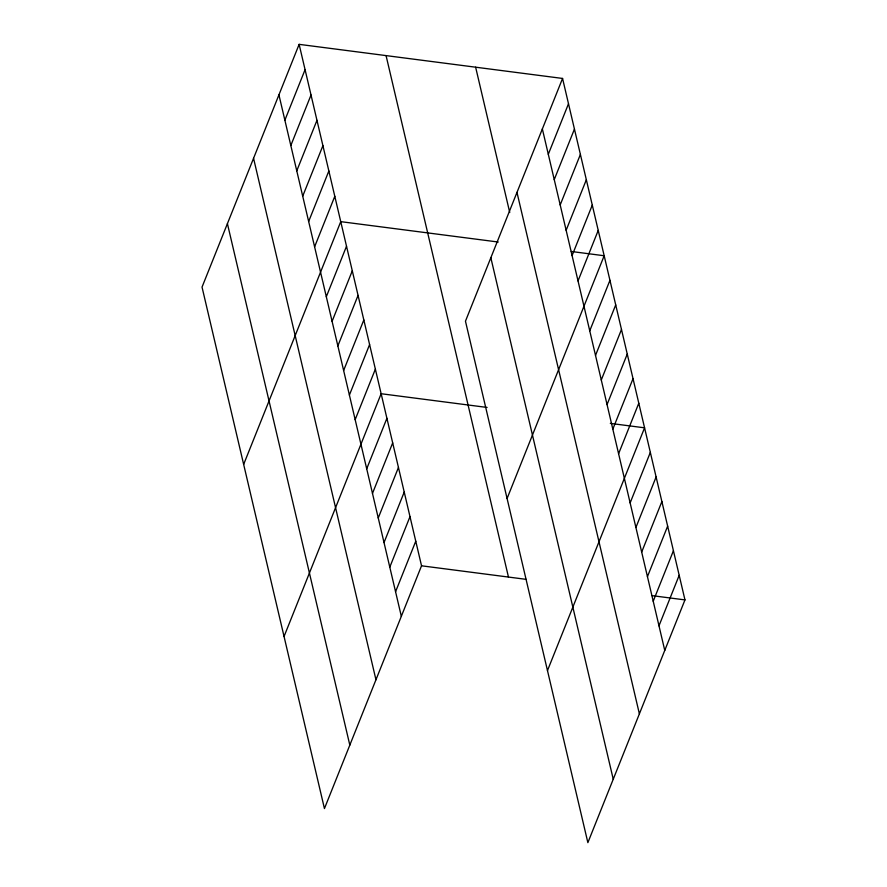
<?xml version="1.0" encoding="UTF-8"?>
<svg xmlns="http://www.w3.org/2000/svg" width="887" height="887" viewBox="0 0 887 887"><rect width="100%" height="100%" fill="white"/><g stroke="black" fill="none" stroke-linecap="round" stroke-linejoin="round"><path stroke-width="1.33" d="M299.13 44.35L202.036 287.1L324.442 808.556L421.536 565.806L299.13 44.35L562.558 78.444L684.964 599.9L587.87 842.65L465.464 321.194L562.558 78.444M284.871 120.188L305.073 69.674M290.825 145.512L311.027 95.009M296.768 170.836L316.969 120.333M302.711 196.171L322.912 145.668M308.654 221.495L328.855 170.991M314.608 246.819L334.798 196.315M243.659 464.389L340.752 221.65L498.25 242.029M326.316 296.735L346.518 246.231M332.093 321.316L352.294 270.812M337.858 345.897L358.06 295.393M343.635 370.489L363.825 319.974M349.4 395.07L369.602 344.566M355.166 419.651L375.367 369.147M284.051 636.478L381.144 393.728L487.074 407.443M366.708 468.813L386.909 418.309M372.485 493.405L392.686 442.89M378.25 517.986L398.451 467.482M384.027 542.567L404.228 492.063M548.299 154.283L568.5 103.768M389.792 567.148L409.994 516.644M554.242 179.606L574.443 129.103M395.569 591.729L415.759 541.225M560.196 204.93L580.397 154.427M566.139 230.265L586.34 179.762M572.082 255.589L592.283 205.085M578.025 280.924L598.226 230.409M507.087 498.483L604.169 255.744L571.25 251.476M589.744 330.829L609.946 280.325M595.51 355.41L615.711 304.906M601.286 379.991L621.488 329.487M607.052 404.583L627.253 354.068M612.828 429.164L633.03 378.66M618.594 453.745L638.795 403.241M547.479 670.572L644.572 427.822L610.323 423.387M630.136 502.907L650.337 452.403M635.901 527.499L656.103 476.984M641.678 552.08L661.879 501.576M647.443 576.661L667.645 526.157M653.22 601.242L673.421 550.738M658.986 625.823L679.187 575.319M421.536 565.806L526.102 579.344M652.034 595.643L684.964 599.9M542.356 128.948L664.762 650.415M516.977 192.39L639.383 713.847M475.632 67.19L509.737 212.492M490.844 257.751L613.239 779.207M386.067 55.604L508.462 577.06M278.928 94.854L401.334 616.321M253.56 158.296L375.955 679.752M227.416 223.657L349.822 745.113"/></g></svg>
